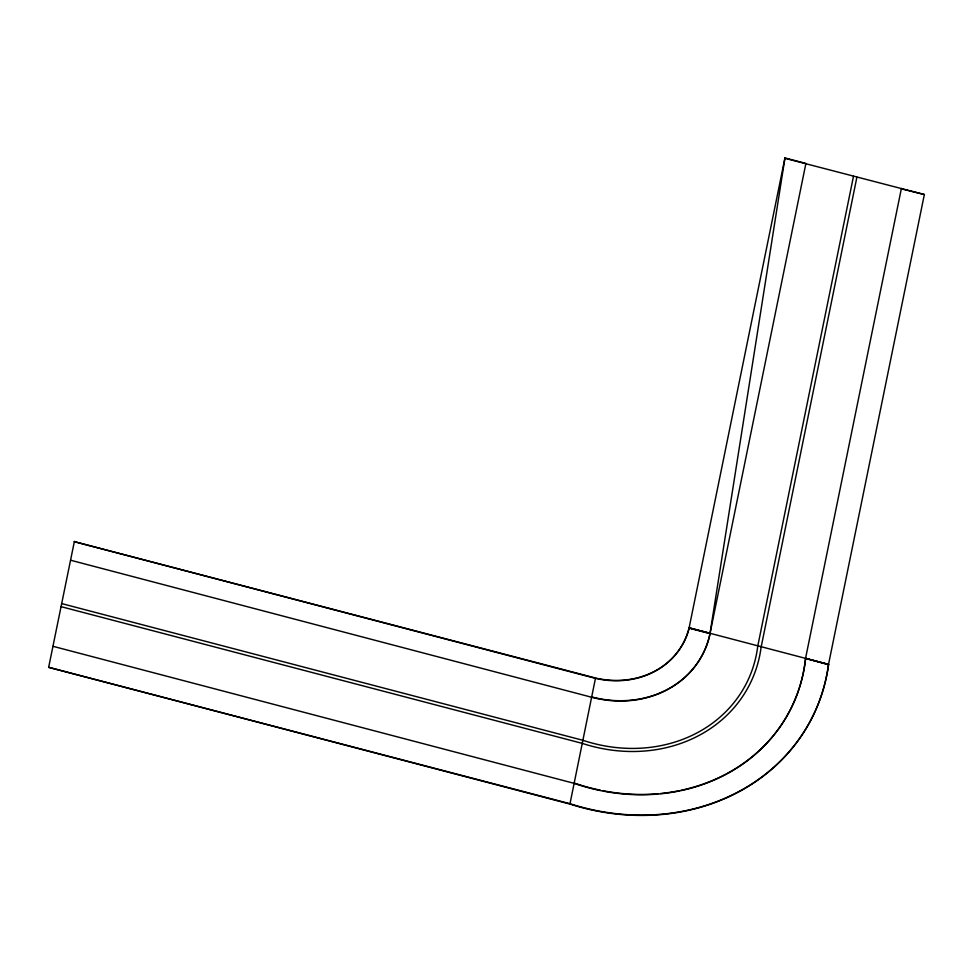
<?xml version="1.0" encoding="UTF-8"?>
<svg xmlns="http://www.w3.org/2000/svg" width="973" height="973" viewBox="0 0 973 973"><rect width="100%" height="100%" fill="white"/><g stroke="black" fill="none" stroke-linecap="round" stroke-linejoin="round"><path stroke-width="1.46" d="M726.94 773.596A187.801 165.045 25.9 0 0 805.632 658.38L828.607 664.413L689.212 627.828A85.162 74.836 25.9 0 1 595.61 678.035L74.264 541.645L595.452 678.363A85.162 74.836 25.9 0 0 689.054 628.157L709.986 633.63L784.956 157.954L805.899 163.452L709.998 633.642A103.856 91.267 25.9 0 1 591.608 697.24L70.567 560.217M901.241 188.811L924.35 194.527L828.461 664.705A214.376 188.397 25.9 0 1 569.837 804.039L48.65 667.332L74.41 541.341M689.054 628.144L784.956 157.954M853.491 176.295L757.748 646.169A143.542 126.149 25.9 0 1 582.839 740.283L61.64 603.576M761.141 647.069L856.897 177.183M901.387 188.507L805.486 658.697A187.801 165.045 25.9 0 1 574.058 783.326L53.016 646.315M48.65 667.332L569.996 803.722A214.376 188.397 25.9 0 0 828.607 664.413M595.452 678.363L569.996 803.722M591.608 697.24L591.754 696.936A103.856 91.267 25.9 0 0 710.144 633.326L690.599 628.205M574.058 783.326L574.216 783.022A187.801 165.045 25.9 0 0 600.329 790.21M924.35 194.527L784.81 158.258M805.644 658.393L828.461 664.705M61.019 606.641L582.207 743.36A147.446 129.579 25.9 0 0 761.129 647.057M725.651 774.289A187.801 165.045 25.9 0 1 680.772 790.392M679.288 790.696A187.801 165.045 25.9 0 1 660.691 793.506M657.784 793.773A187.801 165.045 25.9 0 1 603.26 790.794"/></g></svg>
